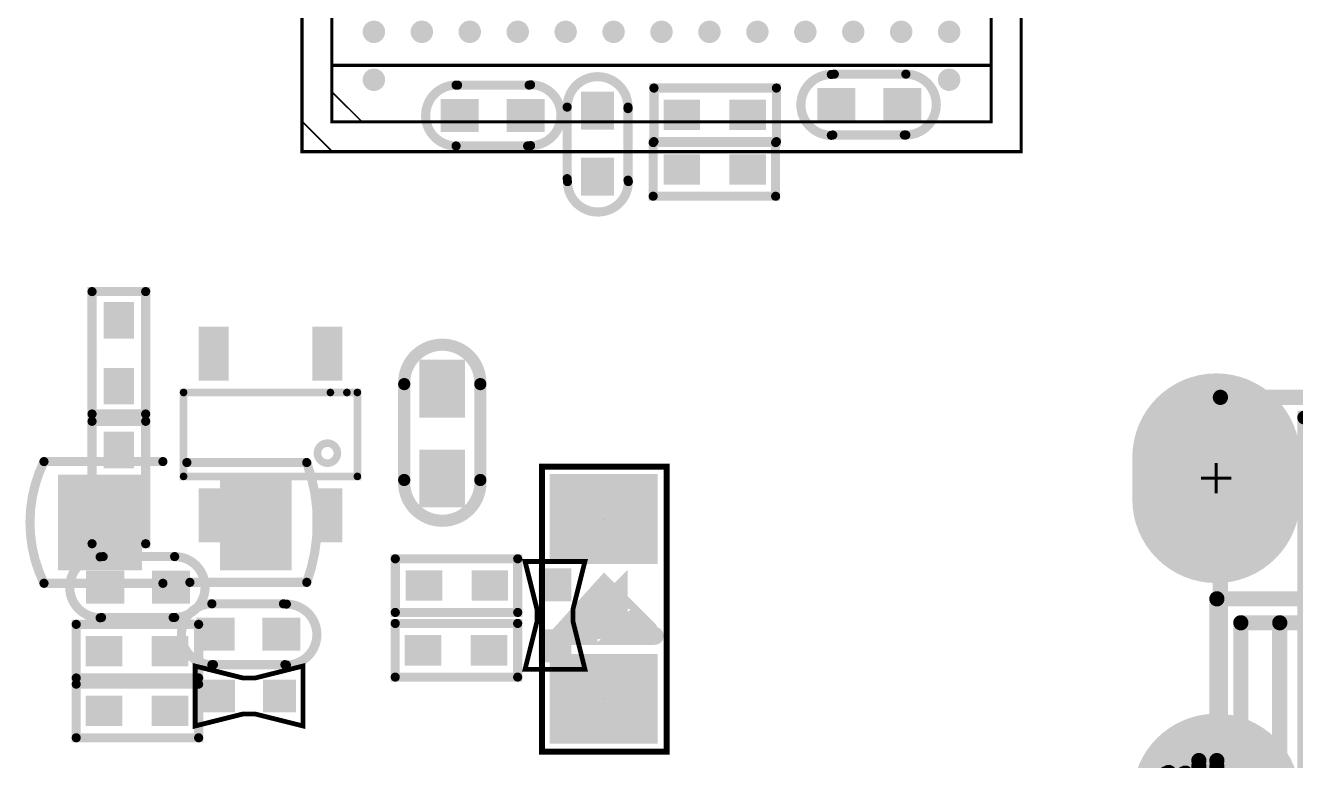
# Model space of a CAD drawing. Extents: x 68 to 180, y 55 to 144.
# Drawn here: x 137.69 to 158.89, y 66.91 to 79.18 of the extents above; entities that cross this region are included whole.
import ezdxf

# ---------------------------------------------------------------- set-up
doc = ezdxf.new("R2010")
doc.units = 0
doc.header["$MEASUREMENT"] = 0
doc.layers.get('0').update_dxf_attribs({"linetype": 'CONTINUOUS'})
for name, color, linetype in [('DRIL_NPLTE_THRU_01', 16, 'CONTINUOUS'), ('DRIL_NPLTE_THRU_02', 4, 'CONTINUOUS'), ('DRIL_NPLTE_THRU_03', 96, 'CONTINUOUS'), ('DRIL_NPLTE_THRU_04', 136, 'CONTINUOUS'), ('DRIL_NPLTE_THRU_05', 34, 'CONTINUOUS'), ('DRIL_NPLTE_THRU_06', 176, 'CONTINUOUS'), ('DRIL_PLTE_THRU_01', 16, 'CONTINUOUS'), ('DRIL_PLTE_THRU_02', 4, 'CONTINUOUS'), ('DRIL_PLTE_THRU_03', 96, 'CONTINUOUS'), ('DRIL_PLTE_THRU_04', 136, 'CONTINUOUS'), ('DRIL_PLTE_THRU_05', 34, 'CONTINUOUS'), ('DRIL_PLTE_THRU_06', 176, 'CONTINUOUS'), ('DRIL_SYMBOL', 2, 'CONTINUOUS'), ('PADS_BOT', 5, 'CONTINUOUS'), ('PADS_INNER', 1, 'CONTINUOUS'), ('PADS_TOP', 1, 'CONTINUOUS'), ('PART_BOT_2DLINE_00', 253, 'CONTINUOUS'), ('PART_TOP_2DLINE_00', 67, 'CONTINUOUS'), ('PART_TOP_2DLINE_01', 67, 'CONTINUOUS'), ('PART_TOP_COPPER_129', 130, 'CONTINUOUS')]:
    doc.layers.add(name, color=color, linetype=linetype)

# ---------------------------------------------------------------- blocks, each defined once
blk = doc.blocks.new('SMOOTH_0$1524')
at = {"const_width": 0.0762}
blk.add_lwpolyline([(-0.0381, 0, 1), (0.0381, 0, 1)], format="xyb", close=True, dxfattribs=at)
blk = doc.blocks.new('PART_BODY_BOT_5731')
at = {"layer": 'PART_BOT_2DLINE_00', "const_width": 0.152}
blk.add_lwpolyline([(-1.028, -0.449), (-1.028, 0.446), (1.015, 0.446), (1.015, -0.449)], close=True, dxfattribs=at)
at = {"layer": 'PART_BOT_2DLINE_00'}
for p in [(-1.028, 0.446), (1.015, 0.446), (-1.028, -0.449), (1.015, -0.449)]:
    blk.add_blockref('SMOOTH_0$1524', p, dxfattribs=at)
blk = doc.blocks.new('DRIL_HOLE_0')
blk.add_lwpolyline([(0, 0, 1), (0, 0, 1)], format="xyb", close=True)
blk = doc.blocks.new('PAD_0')
blk.add_lwpolyline([(0, 0, 1), (0, 0, 1)], format="xyb", close=True)
blk = doc.blocks.new('PAD_1')
at = {"const_width": 0.508}
blk.add_lwpolyline([(-0.305, 0), (0.305, 0)], dxfattribs=at)
blk = doc.blocks.new('STK_BOT_14')
at = {"layer": 'DRIL_PLTE_THRU_01'}
blk.add_blockref('DRIL_HOLE_0', (0, 0), dxfattribs=at)
at = {"layer": 'DRIL_PLTE_THRU_02'}
blk.add_blockref('DRIL_HOLE_0', (0, 0), dxfattribs=at)
at = {"layer": 'DRIL_PLTE_THRU_03'}
blk.add_blockref('DRIL_HOLE_0', (0, 0), dxfattribs=at)
at = {"layer": 'DRIL_PLTE_THRU_04'}
blk.add_blockref('DRIL_HOLE_0', (0, 0), dxfattribs=at)
at = {"layer": 'DRIL_PLTE_THRU_05'}
blk.add_blockref('DRIL_HOLE_0', (0, 0), dxfattribs=at)
at = {"layer": 'DRIL_PLTE_THRU_06'}
blk.add_blockref('DRIL_HOLE_0', (0, 0), dxfattribs=at)
at = {"layer": 'PADS_BOT'}
blk.add_blockref('PAD_1', (0, 0), dxfattribs=at)
at = {"layer": 'PADS_INNER'}
blk.add_blockref('PAD_0', (0, 0), dxfattribs=at)
at = {"layer": 'PADS_TOP'}
blk.add_blockref('PAD_0', (0, 0), dxfattribs=at)
blk = doc.blocks.new('SYM_BOT_14')
for name, p in [('PART_BODY_BOT_5731', (0, 0)), ('STK_BOT_14', (-0.55, 0)), ('STK_BOT_14', (0.55, 0))]:
    blk.add_blockref(name, p)
blk = doc.blocks.new('PART_BOT_2')
blk.add_blockref('SYM_BOT_14', (0, 0))
blk = doc.blocks.new('PART_BOT_9')
blk.add_blockref('SYM_BOT_14', (0, 0))
blk = doc.blocks.new('SMOOTH_0$2032')
at = {"const_width": 0.1016}
blk.add_lwpolyline([(-0.0508, 0, 1), (0.0508, 0, 1)], format="xyb", close=True, dxfattribs=at)
blk = doc.blocks.new('PART_BODY_BOT_5734')
at = {"layer": 'PART_BOT_2DLINE_00', "const_width": 0.2032}
blk.add_lwpolyline([(-0.025146, 0.635), (1.575054, 0.635, -1.036434944), (1.575054, -0.635), (-0.025146, -0.635, -1.07236871)], format="xyb", close=True, dxfattribs=at)
at = {"layer": 'PART_BOT_2DLINE_00'}
for p in [(-0.025146, 0.635), (1.575054, 0.635), (-0.025146, -0.635), (1.575054, -0.635)]:
    blk.add_blockref('SMOOTH_0$2032', p, dxfattribs=at)
blk = doc.blocks.new('PAD_7')
at = {"const_width": 0.762}
blk.add_lwpolyline([(-0.4826, 0), (0.4826, 0)], dxfattribs=at)
blk = doc.blocks.new('STK_BOT_19')
at = {"layer": 'DRIL_PLTE_THRU_01'}
blk.add_blockref('DRIL_HOLE_0', (0, 0), dxfattribs=at)
at = {"layer": 'DRIL_PLTE_THRU_02'}
blk.add_blockref('DRIL_HOLE_0', (0, 0), dxfattribs=at)
at = {"layer": 'DRIL_PLTE_THRU_03'}
blk.add_blockref('DRIL_HOLE_0', (0, 0), dxfattribs=at)
at = {"layer": 'DRIL_PLTE_THRU_04'}
blk.add_blockref('DRIL_HOLE_0', (0, 0), dxfattribs=at)
at = {"layer": 'DRIL_PLTE_THRU_05'}
blk.add_blockref('DRIL_HOLE_0', (0, 0), dxfattribs=at)
at = {"layer": 'DRIL_PLTE_THRU_06'}
blk.add_blockref('DRIL_HOLE_0', (0, 0), dxfattribs=at)
at = {"layer": 'PADS_BOT'}
blk.add_blockref('PAD_7', (0, 0), dxfattribs=at)
at = {"layer": 'PADS_INNER'}
blk.add_blockref('PAD_0', (0, 0), dxfattribs=at)
at = {"layer": 'PADS_TOP'}
blk.add_blockref('PAD_0', (0, 0), dxfattribs=at)
blk = doc.blocks.new('SYM_BOT_17')
for name, p in [('PART_BODY_BOT_5734', (0, 0)), ('STK_BOT_19', (0, 0)), ('STK_BOT_19', (1.500124, 0))]:
    blk.add_blockref(name, p)
blk = doc.blocks.new('PART_BOT_40')
blk.add_blockref('SYM_BOT_17', (0, 0))
blk = doc.blocks.new('SMOOTH_0$08')
at = {"const_width": 0.04}
blk.add_lwpolyline([(-0.02, 0, 1), (0.02, 0, 1)], format="xyb", close=True, dxfattribs=at)
blk = doc.blocks.new('PART_BODY_TOP_5749')
at = {"layer": 'PART_TOP_2DLINE_01', "const_width": 0.08}
blk.add_lwpolyline([(-0.9, 0.5), (-0.1, 0.3), (0.1, 0.3), (0.9, 0.5), (0.9, -0.5), (0.1, -0.3), (-0.1, -0.3), (-0.9, -0.5)], close=True, dxfattribs=at)
at = {"layer": 'PART_TOP_2DLINE_01'}
for p in [(-0.9, 0.5), (0.9, 0.5), (-0.1, 0.3), (0.1, 0.3), (-0.1, -0.3), (0.1, -0.3), (-0.9, -0.5), (0.9, -0.5)]:
    blk.add_blockref('SMOOTH_0$08', p, dxfattribs=at)
blk = doc.blocks.new('PAD_23')
at = {"const_width": 0.55}
blk.add_lwpolyline([(-0.275, 0), (0.275, 0)], dxfattribs=at)
blk = doc.blocks.new('STK_TOP_41')
at = {"layer": 'DRIL_PLTE_THRU_01'}
blk.add_blockref('DRIL_HOLE_0', (0, 0), dxfattribs=at)
at = {"layer": 'DRIL_PLTE_THRU_02'}
blk.add_blockref('DRIL_HOLE_0', (0, 0), dxfattribs=at)
at = {"layer": 'DRIL_PLTE_THRU_03'}
blk.add_blockref('DRIL_HOLE_0', (0, 0), dxfattribs=at)
at = {"layer": 'DRIL_PLTE_THRU_04'}
blk.add_blockref('DRIL_HOLE_0', (0, 0), dxfattribs=at)
at = {"layer": 'DRIL_PLTE_THRU_05'}
blk.add_blockref('DRIL_HOLE_0', (0, 0), dxfattribs=at)
at = {"layer": 'DRIL_PLTE_THRU_06'}
blk.add_blockref('DRIL_HOLE_0', (0, 0), dxfattribs=at)
at = {"layer": 'PADS_BOT'}
blk.add_blockref('PAD_0', (0, 0), dxfattribs=at)
at = {"layer": 'PADS_INNER'}
blk.add_blockref('PAD_0', (0, 0), dxfattribs=at)
at = {"layer": 'PADS_TOP'}
blk.add_blockref('PAD_23', (0, 0), dxfattribs=at)
blk = doc.blocks.new('STK_TOP_40')
at = {"layer": 'DRIL_NPLTE_THRU_01'}
blk.add_blockref('DRIL_HOLE_0', (0, 0), dxfattribs=at)
at = {"layer": 'DRIL_NPLTE_THRU_02'}
blk.add_blockref('DRIL_HOLE_0', (0, 0), dxfattribs=at)
at = {"layer": 'DRIL_NPLTE_THRU_03'}
blk.add_blockref('DRIL_HOLE_0', (0, 0), dxfattribs=at)
at = {"layer": 'DRIL_NPLTE_THRU_04'}
blk.add_blockref('DRIL_HOLE_0', (0, 0), dxfattribs=at)
at = {"layer": 'DRIL_NPLTE_THRU_05'}
blk.add_blockref('DRIL_HOLE_0', (0, 0), dxfattribs=at)
at = {"layer": 'DRIL_NPLTE_THRU_06'}
blk.add_blockref('DRIL_HOLE_0', (0, 0), dxfattribs=at)
at = {"layer": 'PADS_BOT'}
blk.add_blockref('PAD_0', (0, 0), dxfattribs=at)
at = {"layer": 'PADS_INNER'}
blk.add_blockref('PAD_0', (0, 0), dxfattribs=at)
at = {"layer": 'PADS_TOP'}
blk.add_blockref('PAD_23', (0, 0), dxfattribs=at)
blk = doc.blocks.new('SYM_TOP_32')
for name, p in [('PART_BODY_TOP_5749', (0, 0)), ('STK_TOP_41', (-0.508, 0)), ('STK_TOP_40', (0.508, 0))]:
    blk.add_blockref(name, p)
blk = doc.blocks.new('PART_TOP_70')
blk.add_blockref('SYM_TOP_32', (0, 0))
blk = doc.blocks.new('PART_TOP_73')
blk.add_blockref('SYM_TOP_32', (0, 0))
blk = doc.blocks.new('PART_BODY_TOP_5731')
at = {"layer": 'PART_TOP_2DLINE_00', "const_width": 0.152}
blk.add_lwpolyline([(-1.028, -0.449), (-1.028, 0.446), (1.015, 0.446), (1.015, -0.449)], close=True, dxfattribs=at)
at = {"layer": 'PART_TOP_2DLINE_00'}
for p in [(-1.028, 0.446), (1.015, 0.446), (-1.028, -0.449), (1.015, -0.449)]:
    blk.add_blockref('SMOOTH_0$1524', p, dxfattribs=at)
blk = doc.blocks.new('STK_TOP_14')
at = {"layer": 'DRIL_PLTE_THRU_01'}
blk.add_blockref('DRIL_HOLE_0', (0, 0), dxfattribs=at)
at = {"layer": 'DRIL_PLTE_THRU_02'}
blk.add_blockref('DRIL_HOLE_0', (0, 0), dxfattribs=at)
at = {"layer": 'DRIL_PLTE_THRU_03'}
blk.add_blockref('DRIL_HOLE_0', (0, 0), dxfattribs=at)
at = {"layer": 'DRIL_PLTE_THRU_04'}
blk.add_blockref('DRIL_HOLE_0', (0, 0), dxfattribs=at)
at = {"layer": 'DRIL_PLTE_THRU_05'}
blk.add_blockref('DRIL_HOLE_0', (0, 0), dxfattribs=at)
at = {"layer": 'DRIL_PLTE_THRU_06'}
blk.add_blockref('DRIL_HOLE_0', (0, 0), dxfattribs=at)
at = {"layer": 'PADS_BOT'}
blk.add_blockref('PAD_0', (0, 0), dxfattribs=at)
at = {"layer": 'PADS_INNER'}
blk.add_blockref('PAD_0', (0, 0), dxfattribs=at)
at = {"layer": 'PADS_TOP'}
blk.add_blockref('PAD_1', (0, 0), dxfattribs=at)
blk = doc.blocks.new('SYM_TOP_14')
for name, p in [('PART_BODY_TOP_5731', (0, 0)), ('STK_TOP_14', (-0.55, 0)), ('STK_TOP_14', (0.55, 0))]:
    blk.add_blockref(name, p)
blk = doc.blocks.new('PART_TOP_115')
blk.add_blockref('SYM_TOP_14', (0, 0))
blk = doc.blocks.new('PART_BOT_116')
blk.add_blockref('SYM_BOT_14', (0, 0))
blk = doc.blocks.new('PART_BOT_117')
blk.add_blockref('SYM_BOT_14', (0, 0))
blk = doc.blocks.new('PART_TOP_118')
blk.add_blockref('SYM_TOP_14', (0, 0))
blk = doc.blocks.new('PART_BOT_119')
blk.add_blockref('SYM_BOT_14', (0, 0))
blk = doc.blocks.new('PART_BOT_120')
blk.add_blockref('SYM_BOT_14', (0, 0))
blk = doc.blocks.new('SMOOTH_0$127')
at = {"const_width": 0.0635}
blk.add_lwpolyline([(-0.03175, 0, 1), (0.03175, 0, 1)], format="xyb", close=True, dxfattribs=at)
blk = doc.blocks.new('PART_BODY_BOT_5780')
at = {"layer": 'PART_BOT_2DLINE_00', "const_width": 0.127}
blk.add_lwpolyline([(-1.27508, 0.7), (1.45, 0.7), (1.45, -0.7), (-1.45, -0.7), (-1.45, 0.7), (-1, 0.7)], dxfattribs=at)
blk.add_lwpolyline([(-0.78336, -0.31242, 1), (-1.11664, -0.31242, 1)], format="xyb", close=True, dxfattribs=at)
at = {"layer": 'PART_BOT_2DLINE_00'}
for p in [(-1.45, 0.7), (-1.27508, 0.7), (-1, 0.7), (1.45, 0.7), (-1.45, -0.7), (1.45, -0.7)]:
    blk.add_blockref('SMOOTH_0$127', p, dxfattribs=at)
blk = doc.blocks.new('PAD_64')
at = {"const_width": 0.5}
blk.add_lwpolyline([(-0.45, 0), (0.45, 0)], dxfattribs=at)
blk = doc.blocks.new('STK_BOT_86')
at = {"layer": 'DRIL_PLTE_THRU_01'}
blk.add_blockref('DRIL_HOLE_0', (0, 0), dxfattribs=at)
at = {"layer": 'DRIL_PLTE_THRU_02'}
blk.add_blockref('DRIL_HOLE_0', (0, 0), dxfattribs=at)
at = {"layer": 'DRIL_PLTE_THRU_03'}
blk.add_blockref('DRIL_HOLE_0', (0, 0), dxfattribs=at)
at = {"layer": 'DRIL_PLTE_THRU_04'}
blk.add_blockref('DRIL_HOLE_0', (0, 0), dxfattribs=at)
at = {"layer": 'DRIL_PLTE_THRU_05'}
blk.add_blockref('DRIL_HOLE_0', (0, 0), dxfattribs=at)
at = {"layer": 'DRIL_PLTE_THRU_06'}
blk.add_blockref('DRIL_HOLE_0', (0, 0), dxfattribs=at)
at = {"layer": 'PADS_BOT', "rotation": 90}
blk.add_blockref('PAD_64', (0, 0), dxfattribs=at)
at = {"layer": 'PADS_INNER'}
blk.add_blockref('PAD_0', (0, 0), dxfattribs=at)
at = {"layer": 'PADS_TOP'}
blk.add_blockref('PAD_0', (0, 0), dxfattribs=at)
blk = doc.blocks.new('SYM_BOT_63')
for name, p in [('STK_BOT_86', (-0.95, 1.35)), ('STK_BOT_86', (0.95, 1.35)), ('PART_BODY_BOT_5780', (0, 0)), ('STK_BOT_86', (-0.95, -1.35)), ('STK_BOT_86', (0, -1.35)), ('STK_BOT_86', (0.95, -1.35))]:
    blk.add_blockref(name, p)
blk = doc.blocks.new('PART_BOT_240')
blk.add_blockref('SYM_BOT_63', (0, 0))
blk = doc.blocks.new('SMOOTH_0$254')
at = {"const_width": 0.127}
blk.add_lwpolyline([(-0.0635, 0, 1), (0.0635, 0, 1)], format="xyb", close=True, dxfattribs=at)
blk = doc.blocks.new('SMOOTH_0$2286')
at = {"const_width": 0.1143}
blk.add_lwpolyline([(-0.05715, 0, 1), (0.05715, 0, 1)], format="xyb", close=True, dxfattribs=at)
blk = doc.blocks.new('PART_BODY_TOP_5789')
at = {"layer": 'PART_TOP_2DLINE_00', "const_width": 0.254}
blk.add_lwpolyline([(-6.5, 1.7), (6.5, 1.7), (6.5, -15.61), (-6.5, -15.61)], close=True, dxfattribs=at)
at = {"layer": 'PART_TOP_2DLINE_01', "const_width": 0.254}
for points in [[(-6.559, -1.663), (6.541, -1.663)], [(-6.559, -15.263), (-6.559, -1.663)], [(6.541, -15.263), (6.541, -1.663)], [(6.141, -2.063), (-6.159, -2.063)], [(-6.159, -15.363), (-6.159, -2.063)], [(-5.509, -2.063), (-5.509, -15.063)], [(5.491, -2.063), (5.491, -15.063)], [(6.141, -15.363), (6.141, -2.063)], [(-3.819, -2.563), (-3.199, -2.563)], [(-3.819, -2.763), (-3.819, -2.563)], [(-3.199, -2.563), (-3.199, -2.763)], [(-1.319, -2.563), (-0.699, -2.563)], [(-1.319, -2.763), (-1.319, -2.563)], [(-0.699, -2.563), (-0.699, -2.763)], [(0.681, -2.563), (1.301, -2.563)], [(0.681, -2.763), (0.681, -2.563)], [(1.301, -2.563), (1.301, -2.763)], [(3.181, -2.563), (3.801, -2.563)], [(3.181, -2.763), (3.181, -2.563)], [(3.801, -2.563), (3.801, -2.763)], [(-3.199, -2.763), (-3.819, -2.763)], [(-0.699, -2.763), (-1.319, -2.763)], [(1.301, -2.763), (0.681, -2.763)], [(3.801, -2.763), (3.181, -2.763)], [(-6.859, -6.363), (-6.859, -4.363)], [(-6.559, -4.363), (-6.859, -4.363)], [(6.541, -4.363), (6.841, -4.363)], [(6.841, -6.363), (6.841, -4.363)], [(-7.362, -4.561), (-6.859, -4.457)], [(-7.362, -4.561), (-7.362, -6.165)], [(-6.559, -4.462), (-7.085, -4.572)], [(-7.085, -4.572), (-7.085, -4.592)], [(6.541, -4.462), (7.067, -4.572)], [(7.344, -4.561), (6.841, -4.457)], [(7.067, -4.572), (7.067, -4.592)], [(7.344, -4.561), (7.344, -6.165)], [(-7.409, -6.144), (-7.409, -4.582)], [(-6.339, -4.74), (-7.311, -4.61)], [(-7.311, -4.61), (-7.311, -6.116)], [(-7.109, -6.144), (-7.109, -4.582)], [(-7.085, -4.592), (-7.085, -6.134)], [(-7.06, -4.596), (-6.088, -4.726)], [(-7.06, -4.596), (-7.06, -6.13)], [(-6.339, -4.74), (-6.088, -4.726)], [(7.042, -4.596), (6.07, -4.726)], [(6.07, -4.726), (6.321, -4.74)], [(6.321, -4.74), (7.293, -4.61)], [(7.042, -4.596), (7.042, -6.13)], [(7.067, -4.592), (7.067, -6.134)], [(7.091, -4.582), (7.091, -6.144)], [(7.293, -4.61), (7.293, -6.116)], [(7.391, -4.582), (7.391, -6.144)], [(-6.085, -5.24), (-5.834, -5.225)], [(-6.085, -5.24), (-6.085, -5.486)], [(-5.834, -5.225), (-5.834, -5.501)], [(5.816, -5.225), (6.067, -5.24)], [(5.816, -5.225), (5.816, -5.501)], [(6.067, -5.24), (6.067, -5.486)], [(-5.834, -5.501), (-6.085, -5.486)], [(6.067, -5.486), (5.816, -5.501)], [(-6.339, -5.986), (-7.311, -6.116)], [(-7.06, -6.13), (-6.088, -6)], [(-6.088, -6), (-6.339, -5.986)], [(6.321, -5.986), (6.07, -6)], [(7.042, -6.13), (6.07, -6)], [(6.321, -5.986), (7.293, -6.116)], [(-7.362, -6.165), (-6.859, -6.269)], [(-7.085, -6.134), (-7.085, -6.154)], [(-6.559, -6.264), (-7.085, -6.154)], [(6.541, -6.264), (7.067, -6.154)], [(7.344, -6.165), (6.841, -6.269)], [(7.067, -6.134), (7.067, -6.154)], [(-6.559, -6.363), (-6.859, -6.363)], [(6.541, -6.363), (6.841, -6.363)], [(6.541, -6.663), (-6.559, -6.663)], [(-6.159, -15.163), (6.141, -15.163)], [(-5.509, -15.063), (5.491, -15.063)], [(-7.209, -15.263), (-7.209, -15.363)], [(7.191, -15.263), (-7.209, -15.263)], [(-7.209, -15.363), (-7.209, -15.663)], [(-6.159, -15.363), (-6.159, -15.663)], [(6.141, -15.363), (6.141, -15.663)], [(7.191, -15.263), (7.191, -15.363)], [(7.191, -15.363), (7.191, -15.663)], [(-7.209, -15.663), (-6.659, -15.663)], [(-6.159, -15.663), (6.141, -15.663)], [(7.191, -15.663), (6.641, -15.663)]]:
    blk.add_lwpolyline(points, dxfattribs=at)
for points in [[(-6.201, -15.363, 0.10334), (-6.159, -15.163)], [(6.141, -15.163, 0.10334), (6.183, -15.363)], [(-6.659, -15.663, 0.298113), (-6.201, -15.363)], [(6.183, -15.363, 0.298113), (6.641, -15.663)]]:
    blk.add_lwpolyline(points, format="xyb", dxfattribs=at)
at = {"layer": 'PART_TOP_COPPER_129', "const_width": 0.229}
blk.add_lwpolyline([(-5.102, 1.363), (5.317, 1.363), (5.317, -5.187), (-5.102, -5.187)], close=True, dxfattribs=at)
at = {"layer": 'PART_TOP_2DLINE_00'}
for p in [(-6.5, 1.7), (6.5, 1.7), (-6.5, -15.61), (6.5, -15.61)]:
    blk.add_blockref('SMOOTH_0$254', p, dxfattribs=at)
at = {"layer": 'PART_TOP_2DLINE_01'}
for p in [(-6.559, -1.663), (-6.559, -1.663), (6.541, -1.663), (6.541, -1.663), (-6.159, -2.063), (-6.159, -2.063), (-5.509, -2.063), (5.491, -2.063), (6.141, -2.063), (6.141, -2.063), (-3.819, -2.563), (-3.819, -2.563), (-3.199, -2.563), (-3.199, -2.563), (-1.319, -2.563), (-1.319, -2.563), (-0.699, -2.563), (-0.699, -2.563), (0.681, -2.563), (0.681, -2.563), (1.301, -2.563), (1.301, -2.563), (3.181, -2.563), (3.181, -2.563), (3.801, -2.563), (3.801, -2.563), (-3.819, -2.763), (-3.819, -2.763), (-3.199, -2.763), (-3.199, -2.763), (-1.319, -2.763), (-1.319, -2.763), (-0.699, -2.763), (-0.699, -2.763), (0.681, -2.763), (0.681, -2.763), (1.301, -2.763), (1.301, -2.763), (3.181, -2.763), (3.181, -2.763), (3.801, -2.763), (3.801, -2.763), (-6.859, -4.363), (-6.859, -4.363), (-6.559, -4.363), (6.541, -4.363), (6.841, -4.363), (6.841, -4.363), (-7.362, -4.561), (-7.362, -4.561), (-7.085, -4.572), (-7.085, -4.572), (-6.859, -4.457), (-6.559, -4.462), (6.541, -4.462), (6.841, -4.457), (7.067, -4.572), (7.067, -4.572), (7.344, -4.561), (7.344, -4.561), (-7.409, -4.582), (-7.311, -4.61), (-7.311, -4.61), (-7.109, -4.582), (-7.085, -4.592), (-7.085, -4.592), (-7.06, -4.596), (-7.06, -4.596), (-6.339, -4.74), (-6.339, -4.74), (-6.088, -4.726), (-6.088, -4.726), (6.07, -4.726), (6.07, -4.726), (6.321, -4.74), (6.321, -4.74), (7.042, -4.596), (7.042, -4.596), (7.067, -4.592), (7.067, -4.592), (7.091, -4.582), (7.293, -4.61), (7.293, -4.61), (7.391, -4.582), (-6.085, -5.24), (-6.085, -5.24), (-5.834, -5.225), (-5.834, -5.225), (5.816, -5.225), (5.816, -5.225), (6.067, -5.24), (6.067, -5.24), (-6.085, -5.486), (-6.085, -5.486), (-5.834, -5.501), (-5.834, -5.501), (5.816, -5.501), (5.816, -5.501), (6.067, -5.486), (6.067, -5.486), (-6.339, -5.986), (-6.339, -5.986), (-6.088, -6), (-6.088, -6), (6.07, -6), (6.07, -6), (6.321, -5.986), (6.321, -5.986), (-7.409, -6.144), (-7.362, -6.165), (-7.362, -6.165), (-7.311, -6.116), (-7.311, -6.116), (-7.109, -6.144), (-7.085, -6.134), (-7.085, -6.134), (-7.085, -6.154), (-7.085, -6.154), (-7.06, -6.13), (-7.06, -6.13), (-6.859, -6.269), (-6.559, -6.264), (6.541, -6.264), (6.841, -6.269), (7.042, -6.13), (7.042, -6.13), (7.067, -6.134), (7.067, -6.134), (7.067, -6.154), (7.067, -6.154), (7.091, -6.144), (7.293, -6.116), (7.293, -6.116), (7.344, -6.165), (7.344, -6.165), (7.391, -6.144), (-6.859, -6.363), (-6.859, -6.363), (-6.559, -6.363), (6.541, -6.363), (6.841, -6.363), (6.841, -6.363), (-6.559, -6.663), (6.541, -6.663), (-6.159, -15.163), (-6.159, -15.163), (-5.509, -15.063), (-5.509, -15.063), (5.491, -15.063), (5.491, -15.063), (6.141, -15.163), (6.141, -15.163), (-7.209, -15.263), (-7.209, -15.263), (-7.209, -15.363), (-7.209, -15.363), (-6.559, -15.263), (-6.201, -15.363), (-6.201, -15.363), (-6.159, -15.363), (-6.159, -15.363), (6.141, -15.363), (6.141, -15.363), (6.183, -15.363), (6.183, -15.363), (6.541, -15.263), (7.191, -15.263), (7.191, -15.263), (7.191, -15.363), (7.191, -15.363), (-7.209, -15.663), (-7.209, -15.663), (-6.659, -15.663), (-6.659, -15.663), (-6.159, -15.663), (-6.159, -15.663), (6.141, -15.663), (6.141, -15.663), (6.641, -15.663), (6.641, -15.663), (7.191, -15.663), (7.191, -15.663)]:
    blk.add_blockref('SMOOTH_0$254', p, dxfattribs=at)
at = {"layer": 'PART_TOP_COPPER_129'}
for p in [(-5.102, 1.363), (5.317, 1.363), (-5.102, -5.187), (5.317, -5.187)]:
    blk.add_blockref('SMOOTH_0$2286', p, dxfattribs=at)
blk = doc.blocks.new('DRIL_SYMBOL_0$9')
at = {"layer": 'DRIL_SYMBOL', "const_width": 0.0508}
for points in [[(0, -0.254), (0, 0.254)], [(-0.254, 0), (0.254, 0)]]:
    blk.add_lwpolyline(points, dxfattribs=at)
blk = doc.blocks.new('DRIL_HOLE_0$9')
at = {"const_width": 0.45}
blk.add_lwpolyline([(-0.225, 0, 1), (0.225, 0, 1)], format="xyb", close=True, dxfattribs=at)
blk.add_blockref('DRIL_SYMBOL_0$9', (0, 0))
blk = doc.blocks.new('PAD_48')
at = {"const_width": 0.75}
blk.add_lwpolyline([(0, -0.375, 1), (0, 0.375, 1)], format="xyb", close=True, dxfattribs=at)
blk = doc.blocks.new('STK_TOP_102')
at = {"layer": 'DRIL_PLTE_THRU_01'}
blk.add_blockref('DRIL_HOLE_0$9', (0, 0), dxfattribs=at)
at = {"layer": 'DRIL_PLTE_THRU_02'}
blk.add_blockref('DRIL_HOLE_0$9', (0, 0), dxfattribs=at)
at = {"layer": 'DRIL_PLTE_THRU_03'}
blk.add_blockref('DRIL_HOLE_0$9', (0, 0), dxfattribs=at)
at = {"layer": 'DRIL_PLTE_THRU_04'}
blk.add_blockref('DRIL_HOLE_0$9', (0, 0), dxfattribs=at)
at = {"layer": 'DRIL_PLTE_THRU_05'}
blk.add_blockref('DRIL_HOLE_0$9', (0, 0), dxfattribs=at)
at = {"layer": 'DRIL_PLTE_THRU_06'}
blk.add_blockref('DRIL_HOLE_0$9', (0, 0), dxfattribs=at)
at = {"layer": 'PADS_BOT'}
blk.add_blockref('PAD_48', (0, 0), dxfattribs=at)
at = {"layer": 'PADS_INNER'}
blk.add_blockref('PAD_48', (0, 0), dxfattribs=at)
at = {"layer": 'PADS_TOP'}
blk.add_blockref('PAD_48', (0, 0), dxfattribs=at)
blk = doc.blocks.new('DRIL_SYMBOL_2$5')
at = {"layer": 'DRIL_SYMBOL', "const_width": 0.0508}
for points in [[(0, -0.254), (0, 0.254)], [(-0.254, 0), (0.254, 0)]]:
    blk.add_lwpolyline(points, dxfattribs=at)
blk = doc.blocks.new('DRIL_HOLE_2$5')
at = {"const_width": 1.25}
blk.add_lwpolyline([(-0.625, 0, 1), (0.625, 0, 1)], format="xyb", close=True, dxfattribs=at)
blk.add_blockref('DRIL_SYMBOL_2$5', (0, 0))
blk = doc.blocks.new('PAD_72')
at = {"const_width": 1.4}
blk.add_lwpolyline([(-0.35, -0.7), (0.35, -0.7, 1), (0.35, 0.7), (-0.35, 0.7, 1)], format="xyb", close=True, dxfattribs=at)
blk = doc.blocks.new('STK_TOP_103')
at = {"layer": 'DRIL_PLTE_THRU_01'}
blk.add_blockref('DRIL_HOLE_2$5', (0, 0), dxfattribs=at)
at = {"layer": 'DRIL_PLTE_THRU_02'}
blk.add_blockref('DRIL_HOLE_2$5', (0, 0), dxfattribs=at)
at = {"layer": 'DRIL_PLTE_THRU_03'}
blk.add_blockref('DRIL_HOLE_2$5', (0, 0), dxfattribs=at)
at = {"layer": 'DRIL_PLTE_THRU_04'}
blk.add_blockref('DRIL_HOLE_2$5', (0, 0), dxfattribs=at)
at = {"layer": 'DRIL_PLTE_THRU_05'}
blk.add_blockref('DRIL_HOLE_2$5', (0, 0), dxfattribs=at)
at = {"layer": 'DRIL_PLTE_THRU_06'}
blk.add_blockref('DRIL_HOLE_2$5', (0, 0), dxfattribs=at)
at = {"layer": 'PADS_BOT', "rotation": 90}
blk.add_blockref('PAD_72', (0, 0), dxfattribs=at)
at = {"layer": 'PADS_INNER', "rotation": 90}
blk.add_blockref('PAD_72', (0, 0), dxfattribs=at)
at = {"layer": 'PADS_TOP', "rotation": 90}
blk.add_blockref('PAD_72', (0, 0), dxfattribs=at)
blk = doc.blocks.new('PAD_73')
at = {"const_width": 1.4}
blk.add_lwpolyline([(-0.25, -0.7), (0.25, -0.7, 1), (0.25, 0.7), (-0.25, 0.7, 1)], format="xyb", close=True, dxfattribs=at)
blk = doc.blocks.new('STK_TOP_104')
at = {"layer": 'DRIL_PLTE_THRU_01'}
blk.add_blockref('DRIL_HOLE_2$5', (0, 0), dxfattribs=at)
at = {"layer": 'DRIL_PLTE_THRU_02'}
blk.add_blockref('DRIL_HOLE_2$5', (0, 0), dxfattribs=at)
at = {"layer": 'DRIL_PLTE_THRU_03'}
blk.add_blockref('DRIL_HOLE_2$5', (0, 0), dxfattribs=at)
at = {"layer": 'DRIL_PLTE_THRU_04'}
blk.add_blockref('DRIL_HOLE_2$5', (0, 0), dxfattribs=at)
at = {"layer": 'DRIL_PLTE_THRU_05'}
blk.add_blockref('DRIL_HOLE_2$5', (0, 0), dxfattribs=at)
at = {"layer": 'DRIL_PLTE_THRU_06'}
blk.add_blockref('DRIL_HOLE_2$5', (0, 0), dxfattribs=at)
at = {"layer": 'PADS_BOT', "rotation": 90}
blk.add_blockref('PAD_72', (0, 0), dxfattribs=at)
at = {"layer": 'PADS_INNER', "rotation": 90}
blk.add_blockref('PAD_72', (0, 0), dxfattribs=at)
at = {"layer": 'PADS_TOP', "rotation": 90}
blk.add_blockref('PAD_73', (0, 0), dxfattribs=at)
blk = doc.blocks.new('SYM_TOP_72')
for name, p in [('STK_TOP_103', (-6.57, 0.35)), ('STK_TOP_104', (6.57, 0.35)), ('PART_BODY_TOP_5789', (0, 0)), ('STK_TOP_102', (-3.5, 0)), ('STK_TOP_102', (-1, 0)), ('STK_TOP_102', (1, 0)), ('STK_TOP_102', (3.5, 0)), ('STK_TOP_102', (-3.5, -2.7)), ('STK_TOP_102', (-1, -2.7)), ('STK_TOP_102', (1, -2.7)), ('STK_TOP_102', (3.5, -2.7)), ('STK_TOP_103', (-6.57, -5.33)), ('STK_TOP_103', (6.57, -5.33))]:
    blk.add_blockref(name, p)
blk = doc.blocks.new('PART_TOP_258')
blk.add_blockref('SYM_TOP_72', (0, 0))
blk = doc.blocks.new('PART_BODY_BOT_5792')
at = {"layer": 'PART_BOT_2DLINE_00', "const_width": 0.1524}
for points in [[(-0.6096, -0.508, -1), (-0.6096, 0.508)], [(0.633804, 0.502572, -1), (0.633804, -0.513428)]]:
    blk.add_lwpolyline(points, format="xyb", dxfattribs=at)
for points in [[(-0.6096, 0.508), (0.5842, 0.508)], [(-0.5842, -0.508), (0.6096, -0.508)]]:
    blk.add_lwpolyline(points, dxfattribs=at)
at = {"layer": 'PART_BOT_2DLINE_00'}
for p in [(-0.6096, 0.508), (-0.6096, 0.508), (0.5842, 0.508), (0.633804, 0.502572), (-0.6096, -0.508), (-0.5842, -0.508), (0.6096, -0.508), (0.633804, -0.513428)]:
    blk.add_blockref('SMOOTH_0$1524', p, dxfattribs=at)
blk = doc.blocks.new('PAD_79')
at = {"const_width": 0.55}
blk.add_lwpolyline([(-0.3175, 0), (0.3175, 0)], dxfattribs=at)
blk = doc.blocks.new('STK_BOT_110')
at = {"layer": 'DRIL_PLTE_THRU_01'}
blk.add_blockref('DRIL_HOLE_0', (0, 0), dxfattribs=at)
at = {"layer": 'DRIL_PLTE_THRU_02'}
blk.add_blockref('DRIL_HOLE_0', (0, 0), dxfattribs=at)
at = {"layer": 'DRIL_PLTE_THRU_03'}
blk.add_blockref('DRIL_HOLE_0', (0, 0), dxfattribs=at)
at = {"layer": 'DRIL_PLTE_THRU_04'}
blk.add_blockref('DRIL_HOLE_0', (0, 0), dxfattribs=at)
at = {"layer": 'DRIL_PLTE_THRU_05'}
blk.add_blockref('DRIL_HOLE_0', (0, 0), dxfattribs=at)
at = {"layer": 'DRIL_PLTE_THRU_06'}
blk.add_blockref('DRIL_HOLE_0', (0, 0), dxfattribs=at)
at = {"layer": 'PADS_BOT'}
blk.add_blockref('PAD_79', (0, 0), dxfattribs=at)
at = {"layer": 'PADS_INNER'}
blk.add_blockref('PAD_0', (0, 0), dxfattribs=at)
at = {"layer": 'PADS_TOP'}
blk.add_blockref('PAD_0', (0, 0), dxfattribs=at)
blk = doc.blocks.new('SYM_BOT_75')
for name, p in [('PART_BODY_BOT_5792', (0, 0)), ('STK_BOT_110', (-0.55, 0)), ('STK_BOT_110', (0.55, 0))]:
    blk.add_blockref(name, p)
blk = doc.blocks.new('PART_BOT_277')
blk.add_blockref('SYM_BOT_75', (0, 0))
blk = doc.blocks.new('PART_BOT_278')
blk.add_blockref('SYM_BOT_75', (0, 0))
blk = doc.blocks.new('PART_BOT_320')
blk.add_blockref('SYM_BOT_75', (0, 0))
blk = doc.blocks.new('PART_BODY_TOP_5792')
at = {"layer": 'PART_TOP_2DLINE_00', "const_width": 0.1524}
for points in [[(-0.6096, -0.508, -1), (-0.6096, 0.508)], [(0.633804, 0.502572, -1), (0.633804, -0.513428)]]:
    blk.add_lwpolyline(points, format="xyb", dxfattribs=at)
for points in [[(-0.6096, 0.508), (0.5842, 0.508)], [(-0.5842, -0.508), (0.6096, -0.508)]]:
    blk.add_lwpolyline(points, dxfattribs=at)
at = {"layer": 'PART_TOP_2DLINE_00'}
for p in [(-0.6096, 0.508), (-0.6096, 0.508), (0.5842, 0.508), (0.633804, 0.502572), (-0.6096, -0.508), (-0.5842, -0.508), (0.6096, -0.508), (0.633804, -0.513428)]:
    blk.add_blockref('SMOOTH_0$1524', p, dxfattribs=at)
blk = doc.blocks.new('STK_TOP_110')
at = {"layer": 'DRIL_PLTE_THRU_01'}
blk.add_blockref('DRIL_HOLE_0', (0, 0), dxfattribs=at)
at = {"layer": 'DRIL_PLTE_THRU_02'}
blk.add_blockref('DRIL_HOLE_0', (0, 0), dxfattribs=at)
at = {"layer": 'DRIL_PLTE_THRU_03'}
blk.add_blockref('DRIL_HOLE_0', (0, 0), dxfattribs=at)
at = {"layer": 'DRIL_PLTE_THRU_04'}
blk.add_blockref('DRIL_HOLE_0', (0, 0), dxfattribs=at)
at = {"layer": 'DRIL_PLTE_THRU_05'}
blk.add_blockref('DRIL_HOLE_0', (0, 0), dxfattribs=at)
at = {"layer": 'DRIL_PLTE_THRU_06'}
blk.add_blockref('DRIL_HOLE_0', (0, 0), dxfattribs=at)
at = {"layer": 'PADS_BOT'}
blk.add_blockref('PAD_0', (0, 0), dxfattribs=at)
at = {"layer": 'PADS_INNER'}
blk.add_blockref('PAD_0', (0, 0), dxfattribs=at)
at = {"layer": 'PADS_TOP'}
blk.add_blockref('PAD_79', (0, 0), dxfattribs=at)
blk = doc.blocks.new('SYM_TOP_75')
for name, p in [('PART_BODY_TOP_5792', (0, 0)), ('STK_TOP_110', (-0.55, 0)), ('STK_TOP_110', (0.55, 0))]:
    blk.add_blockref(name, p)
blk = doc.blocks.new('PART_TOP_365')
blk.add_blockref('SYM_TOP_75', (0, 0))
blk = doc.blocks.new('PART_BOT_366')
blk.add_blockref('SYM_BOT_75', (0, 0))
blk = doc.blocks.new('SMOOTH_0$0508')
at = {"const_width": 0.0254}
blk.add_lwpolyline([(-0.0127, 0, 1), (0.0127, 0, 1)], format="xyb", close=True, dxfattribs=at)
blk = doc.blocks.new('SMOOTH_0$0254')
at = {"const_width": 0.0127}
blk.add_lwpolyline([(-0.00635, 0, 1), (0.00635, 0, 1)], format="xyb", close=True, dxfattribs=at)
blk = doc.blocks.new('PART_BODY_TOP_5729')
at = {"layer": 'PART_TOP_2DLINE_00', "const_width": 0.0508}
for points in [[(5.2, -6), (-5.2, -6), (-5.2, 6), (5.2, 6)], [(4.7, -5.5), (-4.7, -5.5), (-4.7, 5.5), (4.7, 5.5)]]:
    blk.add_lwpolyline(points, close=True, dxfattribs=at)
at = {"layer": 'PART_TOP_2DLINE_00'}
for points, const_width in [([(-4.712, 5.982), (-5.194, 5.499)], 0.0254), ([(-4.204, 5.499), (-4.686, 5.016)], 0.0254), ([(-3.759, 5.486), (-3.759, -5.486)], 0.0508), ([(3.759, 5.512), (3.759, -5.512)], 0.0508)]:
    blk.add_lwpolyline(points, dxfattribs=dict(at, const_width=const_width))
for name, p in [('SMOOTH_0$0508', (-5.2, 6)), ('SMOOTH_0$0254', (-4.712, 5.982)), ('SMOOTH_0$0508', (5.2, 6)), ('SMOOTH_0$0254', (-5.194, 5.499)), ('SMOOTH_0$0508', (-4.7, 5.5)), ('SMOOTH_0$0254', (-4.204, 5.499)), ('SMOOTH_0$0508', (-3.759, 5.486)), ('SMOOTH_0$0508', (3.759, 5.512)), ('SMOOTH_0$0508', (4.7, 5.5)), ('SMOOTH_0$0254', (-4.686, 5.016)), ('SMOOTH_0$0508', (-4.7, -5.5)), ('SMOOTH_0$0508', (-3.759, -5.486)), ('SMOOTH_0$0508', (3.759, -5.512)), ('SMOOTH_0$0508', (4.7, -5.5)), ('SMOOTH_0$0508', (-5.2, -6)), ('SMOOTH_0$0508', (5.2, -6))]:
    blk.add_blockref(name, p, dxfattribs=at)
blk = doc.blocks.new('PAD_80')
at = {"const_width": 0.187325}
blk.add_lwpolyline([(0, -0.093662, 1), (0, 0.093662, 1)], format="xyb", close=True, dxfattribs=at)
blk = doc.blocks.new('STK_TOP_12')
at = {"layer": 'DRIL_PLTE_THRU_01'}
blk.add_blockref('DRIL_HOLE_0', (0, 0), dxfattribs=at)
at = {"layer": 'DRIL_PLTE_THRU_02'}
blk.add_blockref('DRIL_HOLE_0', (0, 0), dxfattribs=at)
at = {"layer": 'DRIL_PLTE_THRU_03'}
blk.add_blockref('DRIL_HOLE_0', (0, 0), dxfattribs=at)
at = {"layer": 'DRIL_PLTE_THRU_04'}
blk.add_blockref('DRIL_HOLE_0', (0, 0), dxfattribs=at)
at = {"layer": 'DRIL_PLTE_THRU_05'}
blk.add_blockref('DRIL_HOLE_0', (0, 0), dxfattribs=at)
at = {"layer": 'DRIL_PLTE_THRU_06'}
blk.add_blockref('DRIL_HOLE_0', (0, 0), dxfattribs=at)
at = {"layer": 'PADS_BOT'}
blk.add_blockref('PAD_0', (0, 0), dxfattribs=at)
at = {"layer": 'PADS_INNER'}
blk.add_blockref('PAD_0', (0, 0), dxfattribs=at)
at = {"layer": 'PADS_TOP'}
blk.add_blockref('PAD_80', (0, 0), dxfattribs=at)
blk = doc.blocks.new('SYM_TOP_12')
for name, p in [('PART_BODY_TOP_5729', (0, 0)), ('STK_TOP_12', (-4, 4.8)), ('STK_TOP_12', (-3.2, 4.8)), ('STK_TOP_12', (-2.4, 4.8)), ('STK_TOP_12', (-1.6, 4.8)), ('STK_TOP_12', (1.6, 4.8)), ('STK_TOP_12', (2.4, 4.8)), ('STK_TOP_12', (3.2, 4.8)), ('STK_TOP_12', (4, 4.8)), ('STK_TOP_12', (-3.2, 4)), ('STK_TOP_12', (-2.4, 4)), ('STK_TOP_12', (-1.6, 4)), ('STK_TOP_12', (1.6, 4)), ('STK_TOP_12', (2.4, 4)), ('STK_TOP_12', (3.2, 4)), ('STK_TOP_12', (-3.2, 3.2)), ('STK_TOP_12', (-2.4, 3.2)), ('STK_TOP_12', (-1.6, 3.2)), ('STK_TOP_12', (1.6, 3.2)), ('STK_TOP_12', (2.4, 3.2)), ('STK_TOP_12', (3.2, 3.2)), ('STK_TOP_12', (-3.2, 2.4)), ('STK_TOP_12', (-2.4, 2.4)), ('STK_TOP_12', (-1.6, 2.4)), ('STK_TOP_12', (1.6, 2.4)), ('STK_TOP_12', (2.4, 2.4)), ('STK_TOP_12', (3.2, 2.4)), ('STK_TOP_12', (-3.2, 1.6)), ('STK_TOP_12', (-2.4, 1.6)), ('STK_TOP_12', (-1.6, 1.6)), ('STK_TOP_12', (1.6, 1.6)), ('STK_TOP_12', (2.4, 1.6)), ('STK_TOP_12', (3.2, 1.6)), ('STK_TOP_12', (-3.2, 0.8)), ('STK_TOP_12', (-2.4, 0.8)), ('STK_TOP_12', (-1.6, 0.8)), ('STK_TOP_12', (1.6, 0.8)), ('STK_TOP_12', (2.4, 0.8)), ('STK_TOP_12', (3.2, 0.8)), ('STK_TOP_12', (-3.2, 0)), ('STK_TOP_12', (-2.4, 0)), ('STK_TOP_12', (-1.6, 0)), ('STK_TOP_12', (1.6, 0)), ('STK_TOP_12', (2.4, 0)), ('STK_TOP_12', (3.2, 0)), ('STK_TOP_12', (-3.2, -0.8)), ('STK_TOP_12', (-2.4, -0.8)), ('STK_TOP_12', (-1.6, -0.8)), ('STK_TOP_12', (1.6, -0.8)), ('STK_TOP_12', (2.4, -0.8)), ('STK_TOP_12', (3.2, -0.8)), ('STK_TOP_12', (-3.2, -1.6)), ('STK_TOP_12', (-2.4, -1.6)), ('STK_TOP_12', (-1.6, -1.6)), ('STK_TOP_12', (1.6, -1.6)), ('STK_TOP_12', (2.4, -1.6)), ('STK_TOP_12', (3.2, -1.6)), ('STK_TOP_12', (-3.2, -2.4)), ('STK_TOP_12', (-2.4, -2.4)), ('STK_TOP_12', (-1.6, -2.4)), ('STK_TOP_12', (1.6, -2.4)), ('STK_TOP_12', (2.4, -2.4)), ('STK_TOP_12', (3.2, -2.4)), ('STK_TOP_12', (-3.2, -3.2)), ('STK_TOP_12', (-2.4, -3.2)), ('STK_TOP_12', (-1.6, -3.2)), ('STK_TOP_12', (1.6, -3.2)), ('STK_TOP_12', (2.4, -3.2)), ('STK_TOP_12', (3.2, -3.2)), ('STK_TOP_12', (-3.2, -4)), ('STK_TOP_12', (-2.4, -4)), ('STK_TOP_12', (-1.6, -4)), ('STK_TOP_12', (1.6, -4)), ('STK_TOP_12', (2.4, -4)), ('STK_TOP_12', (3.2, -4)), ('STK_TOP_12', (-4, -4.8)), ('STK_TOP_12', (-3.2, -4.8)), ('STK_TOP_12', (-2.4, -4.8)), ('STK_TOP_12', (-1.6, -4.8)), ('STK_TOP_12', (1.6, -4.8)), ('STK_TOP_12', (2.4, -4.8)), ('STK_TOP_12', (3.2, -4.8)), ('STK_TOP_12', (4, -4.8))]:
    blk.add_blockref(name, p)
blk = doc.blocks.new('PART_TOP_446')
blk.add_blockref('SYM_TOP_12', (0, 0))
blk = doc.blocks.new('PART_BODY_TOP_5801')
at = {"layer": 'PART_TOP_2DLINE_00', "const_width": 0.152}
for points in [[(-0.25, 1.016), (-2.235, 1.016, 0.230409), (-2.235, -1.016), (-0.25, -1.016)], [(0.2, -1), (2.15, -1, 0.176327), (2.15, 1), (0.15, 1)]]:
    blk.add_lwpolyline(points, format="xyb", dxfattribs=at)
at = {"layer": 'PART_TOP_2DLINE_00'}
for p in [(-2.235, 1.016), (-0.25, 1.016), (0.15, 1), (2.15, 1), (-2.235, -1.016), (-0.25, -1.016), (0.2, -1), (2.15, -1)]:
    blk.add_blockref('SMOOTH_0$1524', p, dxfattribs=at)
blk = doc.blocks.new('PAD_86')
at = {"const_width": 1.399997}
blk.add_lwpolyline([(-0.799998, 0), (0.799998, 0)], dxfattribs=at)
blk = doc.blocks.new('STK_TOP_23')
at = {"layer": 'DRIL_PLTE_THRU_01'}
blk.add_blockref('DRIL_HOLE_0', (0, 0), dxfattribs=at)
at = {"layer": 'DRIL_PLTE_THRU_02'}
blk.add_blockref('DRIL_HOLE_0', (0, 0), dxfattribs=at)
at = {"layer": 'DRIL_PLTE_THRU_03'}
blk.add_blockref('DRIL_HOLE_0', (0, 0), dxfattribs=at)
at = {"layer": 'DRIL_PLTE_THRU_04'}
blk.add_blockref('DRIL_HOLE_0', (0, 0), dxfattribs=at)
at = {"layer": 'DRIL_PLTE_THRU_05'}
blk.add_blockref('DRIL_HOLE_0', (0, 0), dxfattribs=at)
at = {"layer": 'DRIL_PLTE_THRU_06'}
blk.add_blockref('DRIL_HOLE_0', (0, 0), dxfattribs=at)
at = {"layer": 'PADS_BOT'}
blk.add_blockref('PAD_0', (0, 0), dxfattribs=at)
at = {"layer": 'PADS_INNER'}
blk.add_blockref('PAD_0', (0, 0), dxfattribs=at)
at = {"layer": 'PADS_TOP', "rotation": 90}
blk.add_blockref('PAD_86', (0, 0), dxfattribs=at)
blk = doc.blocks.new('PAD_87')
at = {"const_width": 1.199997}
blk.add_lwpolyline([(-0.799998, 0), (0.799998, 0)], dxfattribs=at)
blk = doc.blocks.new('STK_TOP_22')
at = {"layer": 'DRIL_PLTE_THRU_01'}
blk.add_blockref('DRIL_HOLE_0', (0, 0), dxfattribs=at)
at = {"layer": 'DRIL_PLTE_THRU_02'}
blk.add_blockref('DRIL_HOLE_0', (0, 0), dxfattribs=at)
at = {"layer": 'DRIL_PLTE_THRU_03'}
blk.add_blockref('DRIL_HOLE_0', (0, 0), dxfattribs=at)
at = {"layer": 'DRIL_PLTE_THRU_04'}
blk.add_blockref('DRIL_HOLE_0', (0, 0), dxfattribs=at)
at = {"layer": 'DRIL_PLTE_THRU_05'}
blk.add_blockref('DRIL_HOLE_0', (0, 0), dxfattribs=at)
at = {"layer": 'DRIL_PLTE_THRU_06'}
blk.add_blockref('DRIL_HOLE_0', (0, 0), dxfattribs=at)
at = {"layer": 'PADS_BOT'}
blk.add_blockref('PAD_0', (0, 0), dxfattribs=at)
at = {"layer": 'PADS_INNER'}
blk.add_blockref('PAD_0', (0, 0), dxfattribs=at)
at = {"layer": 'PADS_TOP', "rotation": 90}
blk.add_blockref('PAD_87', (0, 0), dxfattribs=at)
blk = doc.blocks.new('SYM_TOP_84')
for name, p in [('STK_TOP_23', (-1.3, 0)), ('STK_TOP_22', (1.3, 0)), ('PART_BODY_TOP_5801', (0, 0))]:
    blk.add_blockref(name, p)
blk = doc.blocks.new('PART_TOP_532')
blk.add_blockref('SYM_TOP_84', (0, 0))
blk = doc.blocks.new('SMOOTH_0$3')
at = {"const_width": 0.15}
blk.add_lwpolyline([(-0.075, 0, 1), (0.075, 0, 1)], format="xyb", close=True, dxfattribs=at)
blk = doc.blocks.new('SMOOTH_0$5')
at = {"const_width": 0.25}
blk.add_lwpolyline([(-0.125, 0, 1), (0.125, 0, 1)], format="xyb", close=True, dxfattribs=at)
blk = doc.blocks.new('SMOOTH_0$1')
at = {"const_width": 0.05}
blk.add_lwpolyline([(-0.025, 0, 1), (0.025, 0, 1)], format="xyb", close=True, dxfattribs=at)
blk = doc.blocks.new('PART_BODY_BOT_5748')
at = {"layer": 'PART_BOT_2DLINE_00', "const_width": 0.1}
blk.add_lwpolyline([(-0.85, 1.05), (3.903, 1.05), (3.903, -1.03), (-0.85, -1.03)], close=True, dxfattribs=at)
at = {"layer": 'PART_BOT_2DLINE_00'}
for points, const_width in [([(1.081, 0.851), (1.081, -0.749), (1.921, 0.011), (1.181, 0.751)], 0.3), ([(1.281, 0.251), (1.281, -0.149), (1.581, 0.151), (1.381, 0.151)], 0.5)]:
    blk.add_lwpolyline(points, dxfattribs=dict(at, const_width=const_width))
for name, p in [('SMOOTH_0$1', (-0.85, 1.05)), ('SMOOTH_0$1', (3.903, 1.05)), ('SMOOTH_0$3', (1.081, 0.851)), ('SMOOTH_0$3', (1.181, 0.751)), ('SMOOTH_0$5', (1.281, 0.251)), ('SMOOTH_0$5', (1.381, 0.151)), ('SMOOTH_0$5', (1.581, 0.151)), ('SMOOTH_0$5', (1.281, -0.149)), ('SMOOTH_0$3', (1.921, 0.011)), ('SMOOTH_0$3', (1.081, -0.749)), ('SMOOTH_0$1', (-0.85, -1.03)), ('SMOOTH_0$1', (3.903, -1.03))]:
    blk.add_blockref(name, p, dxfattribs=at)
blk = doc.blocks.new('PAD_21')
blk.add_lwpolyline([(0, 0), (0, 0)])
blk = doc.blocks.new('PAD_22')
at = {"const_width": 1.5}
blk.add_lwpolyline([(-0.9, 0), (0.9, 0)], dxfattribs=at)
blk = doc.blocks.new('STK_BOT_39')
at = {"layer": 'DRIL_PLTE_THRU_01'}
blk.add_blockref('DRIL_HOLE_0', (0, 0), dxfattribs=at)
at = {"layer": 'DRIL_PLTE_THRU_02'}
blk.add_blockref('DRIL_HOLE_0', (0, 0), dxfattribs=at)
at = {"layer": 'DRIL_PLTE_THRU_03'}
blk.add_blockref('DRIL_HOLE_0', (0, 0), dxfattribs=at)
at = {"layer": 'DRIL_PLTE_THRU_04'}
blk.add_blockref('DRIL_HOLE_0', (0, 0), dxfattribs=at)
at = {"layer": 'DRIL_PLTE_THRU_05'}
blk.add_blockref('DRIL_HOLE_0', (0, 0), dxfattribs=at)
at = {"layer": 'DRIL_PLTE_THRU_06'}
blk.add_blockref('DRIL_HOLE_0', (0, 0), dxfattribs=at)
at = {"layer": 'PADS_BOT', "rotation": 90}
blk.add_blockref('PAD_22', (0, 0), dxfattribs=at)
at = {"layer": 'PADS_INNER'}
blk.add_blockref('PAD_21', (0, 0), dxfattribs=at)
at = {"layer": 'PADS_TOP'}
blk.add_blockref('PAD_21', (0, 0), dxfattribs=at)
blk = doc.blocks.new('SYM_BOT_31')
for name, p in [('STK_BOT_39', (0.03, 0)), ('STK_BOT_39', (3.03, 0)), ('PART_BODY_BOT_5748', (0, 0))]:
    blk.add_blockref(name, p)
blk = doc.blocks.new('PART_BOT_577')
blk.add_blockref('SYM_BOT_31', (0, 0))

msp = doc.modelspace()

# ---------------------------------------------------------------- block references
for name, p, rotation in [('PART_TOP_446', (148.304, 82.271), 90), ('PART_TOP_73', (146.526, 69.331), 270), ('PART_TOP_115', (144.875, 68.747), 180), ('PART_TOP_70', (141.421, 67.985), 180)]:
    msp.add_blockref(name, p, dxfattribs=dict(rotation=rotation))
at = {"xscale": -1}
for name, p in [('PART_BOT_278', (151.772, 77.857)), ('PART_BOT_9', (149.193, 77.687)), ('PART_BOT_240', (141.778, 72.351)), ('PART_BOT_366', (139.569, 69.804)), ('PART_BOT_120', (139.551, 68.735)), ('PART_BOT_117', (139.551, 67.737))]:
    msp.add_blockref(name, p, dxfattribs=at)
for name, p, rotation in [('PART_BOT_277', (145.485, 77.674), 180), ('PART_BOT_320', (147.237, 77.205), 90), ('PART_BOT_2', (149.193, 76.773), 180), ('PART_BOT_119', (139.246, 73.707), 90), ('PART_BOT_40', (144.645, 71.616), 270), ('PART_BOT_116', (139.246, 71.542), 90), ('PART_BOT_577', (147.339, 67.908), 270)]:
    msp.add_blockref(name, p, dxfattribs=dict(at, rotation=rotation))
for name, p in [('PART_TOP_258', (164.131, 71.27)), ('PART_TOP_532', (140.233, 70.882)), ('PART_TOP_118', (144.889, 69.829)), ('PART_TOP_365', (141.41, 69.016))]:
    msp.add_blockref(name, p)

doc.saveas('drawing.dxf')
